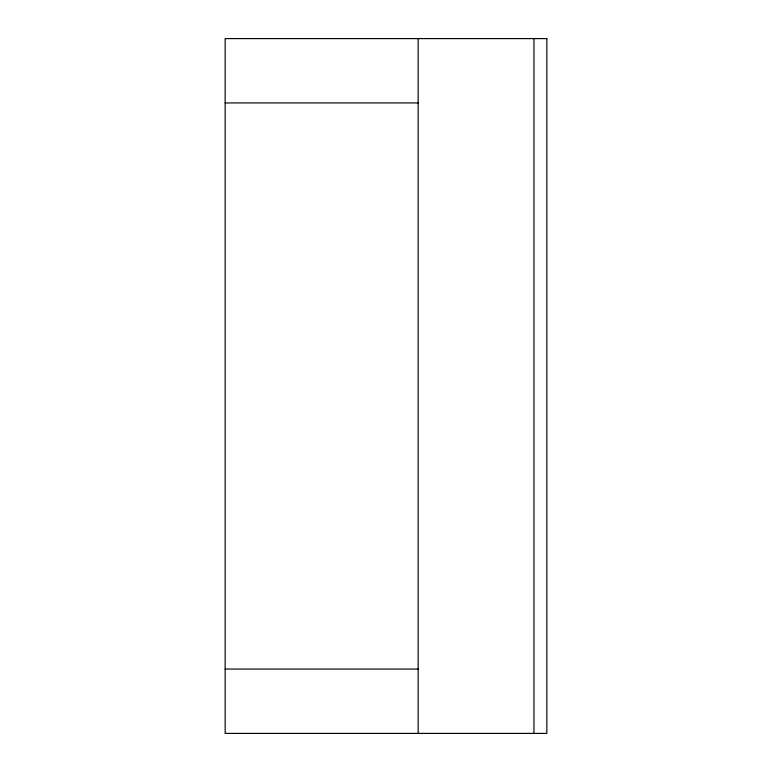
<?xml version="1.0" encoding="UTF-8"?>
<svg xmlns="http://www.w3.org/2000/svg" width="772" height="772" viewBox="0 0 772 772"><rect width="100%" height="100%" fill="white"/><g stroke="black" fill="none" stroke-linecap="round" stroke-linejoin="round"><path stroke-width="1.16" d="M225.163 102.937L418.163 102.937M225.163 669.063L418.163 669.063M533.963 38.6L533.963 733.4M418.163 38.6L418.163 733.4M546.837 38.6L225.163 38.6L225.163 733.4L546.837 733.4L546.837 38.6"/></g></svg>
